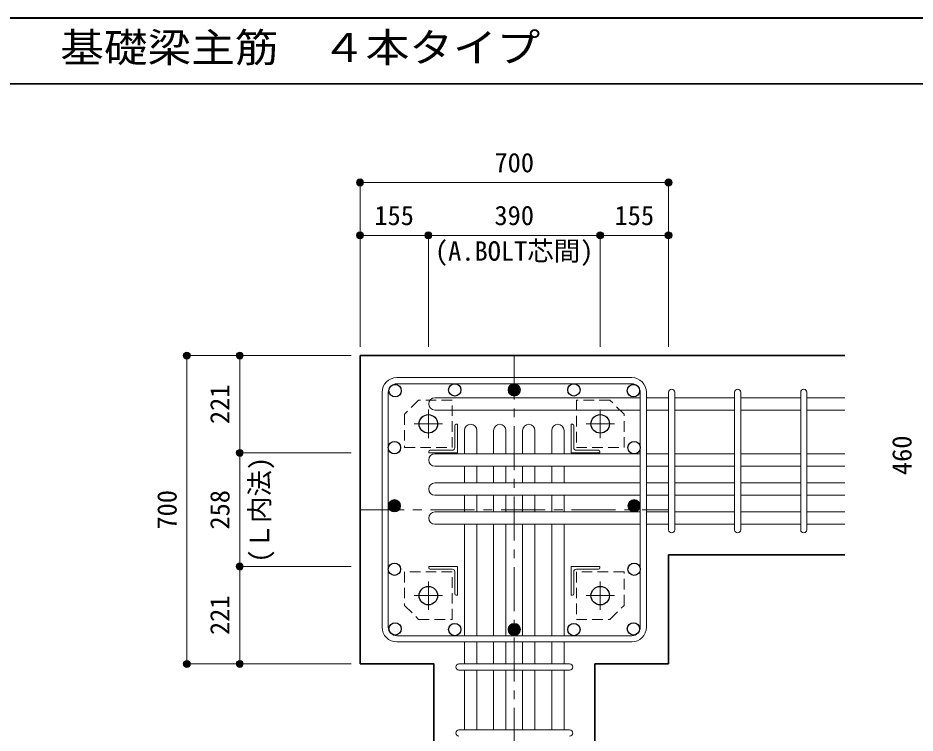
# Model space of a CAD drawing. Units: millimetres at full size, sheet at 1:20; some dimension numbers follow another scale. Extents: x -3982 to 3969, y -2797 to 2801.
# Drawn here: x -648 to 1388, y 1177 to 2801 of the extents above; entities that cross this region are included whole.
import ezdxf
from ezdxf.enums import TextEntityAlignment as Align

# ---------------------------------------------------------------- set-up
doc = ezdxf.new("R2010")
doc.units = ezdxf.units.MM
doc.header["$LTSCALE"] = 20
doc.header["$PDMODE"] = 32
doc.header["$PDSIZE"] = 12
doc.linetypes.add('CHAIN1', pattern=[8, 5, -1, 1, -1])
doc.linetypes.add('DASHED1', pattern=[1.8, 1.2, -0.6])
for name, color, linetype, lineweight in [('6-1_躯体線', 2, 'Continuous', 35), ('6-2_A.Bolt_', 4, 'Continuous', 9), ('6-3_柱型主筋', 4, 'Continuous', 9), ('6-4_フープ', 7, 'Continuous', 18), ('6-5_梁主筋', 7, 'Continuous', 18), ('6-6_S.T.P.', 7, 'Continuous', 18), ('6-7_文字', 7, 'Continuous', 18), ('6-9', 4, 'DASHED1', 9), ('6-D_寸法', 4, 'Continuous', 9), ('F-0_枠', 6, 'Continuous', 40)]:
    doc.layers.add(name, color=color, linetype=linetype, lineweight=lineweight)
doc.styles.add('ＭＳ ゴシック', font='')
doc.styles.get('ＭＳ ゴシック').set_extended_font_data('MS Gothic')

msp = doc.modelspace()

# ---------------------------------------------------------------- linework, layer by layer
at = {"layer": '6-1_躯体線'}
for p, q in [((1228.29, 2034.12), (128.29, 2034.12)), ((128.29, 1334.12), (128.29, 2034.12)), ((1228.29, 1581.62), (828.29, 1581.62)), ((828.29, 1334.12), (828.29, 1581.62)), ((660.79, 934.12), (660.79, 1334.12)), ((828.29, 1334.12), (660.79, 1334.12))]:
    msp.add_line(p, q, dxfattribs=at)
msp.add_lwpolyline([(295.79, 934.12), (295.79, 1334.12), (128.29, 1334.12)], dxfattribs=at)
at = {"layer": '6-2_A.Bolt_', "linetype": 'CHAIN1'}
for p, q in [((283.29, 1846.92), (283.29, 1911.42)), ((673.29, 1846.92), (673.29, 1911.42)), ((315.49, 1879.12), (250.99, 1879.12)), ((641.09, 1879.12), (705.59, 1879.12)), ((283.29, 1521.32), (283.29, 1456.82)), ((673.29, 1521.32), (673.29, 1456.82)), ((315.49, 1489.12), (250.99, 1489.12)), ((641.09, 1489.12), (705.59, 1489.12))]:
    msp.add_line(p, q, dxfattribs=at)
at = {"layer": '6-2_A.Bolt_'}
for p, q in [((343.29, 1875.12), (343.29, 1825.12)), ((349.29, 1878.12), (346.29, 1878.12)), ((349.29, 1878.12), (349.29, 1813.12)), ((607.29, 1878.12), (610.29, 1878.12)), ((607.29, 1878.12), (607.29, 1813.12)), ((613.29, 1875.12), (613.29, 1825.12)), ((284.29, 1813.12), (284.29, 1816.12)), ((284.29, 1813.12), (349.29, 1813.12)), ((287.29, 1819.12), (337.29, 1819.12)), ((672.29, 1813.12), (607.29, 1813.12)), ((669.29, 1819.12), (619.29, 1819.12)), ((672.29, 1813.12), (672.29, 1816.12)), ((284.29, 1555.12), (349.29, 1555.12)), ((284.29, 1555.12), (284.29, 1552.12)), ((287.29, 1549.12), (337.29, 1549.12)), ((349.29, 1490.12), (349.29, 1555.12)), ((672.29, 1555.12), (607.29, 1555.12)), ((607.29, 1490.12), (607.29, 1555.12)), ((669.29, 1549.12), (619.29, 1549.12)), ((672.29, 1555.12), (672.29, 1552.12)), ((343.29, 1493.12), (343.29, 1543.12)), ((613.29, 1493.12), (613.29, 1543.12)), ((349.29, 1490.12), (346.29, 1490.12)), ((607.29, 1490.12), (610.29, 1490.12))]:
    msp.add_line(p, q, dxfattribs=at)
at = {"layer": '6-2_A.Bolt_', "color": 3, "lineweight": 25}
for centre in [(283.29, 1879.12), (673.29, 1879.12), (283.29, 1489.12), (673.29, 1489.12)]:
    msp.add_circle(centre, 21, dxfattribs=at)
at = {"layer": '6-2_A.Bolt_'}
for centre, radius, start, end in [((346.29, 1875.12), 3, 90, 180), ((610.29, 1875.12), 3, 0, 90), ((287.29, 1816.12), 3, 90, 180), ((337.29, 1825.12), 6, 270, 0), ((619.29, 1825.12), 6, 180, 270), ((669.29, 1816.12), 3, 0, 90), ((287.29, 1552.12), 3, 180, 270), ((337.29, 1543.12), 6, 0, 90), ((619.29, 1543.12), 6, 90, 180), ((669.29, 1552.12), 3, 270, 0), ((346.29, 1493.12), 3, 180, 270), ((610.29, 1493.12), 3, 270, 0)]:
    msp.add_arc(centre, radius, start, end, dxfattribs=at)
at = {"layer": '6-3_柱型主筋', "color": 3, "lineweight": 25}
for centre in [(207.9, 1954.51), (343.1, 1956.12), (613.49, 1956.12), (748.68, 1954.51), (206.29, 1825.12), (750.29, 1825.12), (206.29, 1548.93), (750.29, 1548.93), (207.9, 1413.74), (343.1, 1412.12), (613.49, 1412.12), (748.68, 1413.74)]:
    msp.add_circle(centre, 14, dxfattribs=at)
at = {"layer": '6-3_柱型主筋'}
for centre, radius in [((478.29, 1956.12), 14), ((478.29, 1956.12), 12.5), ((478.29, 1956.12), 11), ((478.29, 1956.12), 9.5), ((478.29, 1956.12), 8), ((478.29, 1956.12), 6.5), ((478.29, 1956.12), 5), ((478.29, 1956.12), 3.5), ((478.29, 1956.12), 2), ((478.29, 1956.12), 0.5), ((206.29, 1693.12), 14), ((206.29, 1693.12), 12.5), ((206.29, 1693.12), 11), ((206.29, 1693.12), 9.5), ((206.29, 1693.12), 8), ((206.29, 1693.12), 6.5), ((206.29, 1693.12), 5), ((206.29, 1693.12), 3.5), ((206.29, 1693.12), 2), ((206.29, 1693.12), 0.5), ((750.29, 1693.12), 14), ((750.29, 1693.12), 12.5), ((750.29, 1693.12), 11), ((750.29, 1693.12), 9.5), ((750.29, 1693.12), 8), ((750.29, 1693.12), 6.5), ((750.29, 1693.12), 5), ((750.29, 1693.12), 3.5), ((750.29, 1693.12), 2), ((750.29, 1693.12), 0.5), ((478.29, 1412.12), 14), ((478.29, 1412.12), 12.5), ((478.29, 1412.12), 11), ((478.29, 1412.12), 9.5), ((478.29, 1412.12), 8), ((478.29, 1412.12), 6.5), ((478.29, 1412.12), 5), ((478.29, 1412.12), 3.5), ((478.29, 1412.12), 2), ((478.29, 1412.12), 0.5)]:
    msp.add_circle(centre, radius, dxfattribs=at)
at = {"layer": '6-4_フープ'}
for p, q in [((744.79, 1984.12), (211.79, 1984.12)), ((744.79, 1970.12), (211.79, 1970.12)), ((178.29, 1417.62), (178.29, 1950.62)), ((192.29, 1417.62), (192.29, 1950.62)), ((764.29, 1417.62), (764.29, 1950.62)), ((778.29, 1417.62), (778.29, 1950.62)), ((744.79, 1398.12), (211.79, 1398.12)), ((744.79, 1384.12), (211.79, 1384.12))]:
    msp.add_line(p, q, dxfattribs=at)
for centre, radius, start, end in [((211.79, 1950.62), 33.5, 90, 180), ((744.79, 1950.62), 33.5, 0, 90), ((211.79, 1950.62), 19.5, 90, 180), ((744.79, 1950.62), 19.5, 0, 90), ((211.79, 1417.62), 33.5, 180, 270), ((211.79, 1417.62), 19.5, 180, 270), ((744.79, 1417.62), 19.5, 270, 0), ((744.79, 1417.62), 33.5, 270, 0)]:
    msp.add_arc(centre, radius, start, end, dxfattribs=at)
at = {"layer": '6-5_梁主筋'}
for p, q in [((298.29, 1938.49), (764.29, 1938.49)), ((828.29, 1938.49), (778.29, 1938.49)), ((978.29, 1938.49), (842.29, 1938.49)), ((1128.29, 1938.49), (992.29, 1938.49)), ((1228.29, 1938.49), (1142.29, 1938.49)), ((298.29, 1910.49), (764.29, 1910.49)), ((828.29, 1910.49), (778.29, 1910.49)), ((978.29, 1910.49), (842.29, 1910.49)), ((1128.29, 1910.49), (992.29, 1910.49)), ((1228.29, 1910.49), (1142.29, 1910.49)), ((365.29, 1864.12), (365.29, 1811.12)), ((393.29, 1864.12), (393.29, 1811.12)), ((431.29, 1864.12), (431.29, 1811.12)), ((459.29, 1864.12), (459.29, 1811.12)), ((497.29, 1864.12), (497.29, 1811.12)), ((525.29, 1864.12), (525.29, 1811.12)), ((563.29, 1864.12), (563.29, 1811.12)), ((591.29, 1864.12), (591.29, 1811.12)), ((298.29, 1811.12), (764.29, 1811.12)), ((828.29, 1811.12), (778.29, 1811.12)), ((978.29, 1811.12), (842.29, 1811.12)), ((1128.29, 1811.12), (992.29, 1811.12)), ((1228.29, 1811.12), (1142.29, 1811.12)), ((298.29, 1783.12), (764.29, 1783.12)), ((365.29, 1783.12), (365.29, 1745.12)), ((393.29, 1783.12), (393.29, 1745.12)), ((431.29, 1783.12), (431.29, 1745.12)), ((459.29, 1783.12), (459.29, 1745.12)), ((497.29, 1783.12), (497.29, 1745.12)), ((525.29, 1783.12), (525.29, 1745.12)), ((563.29, 1783.12), (563.29, 1745.12)), ((591.29, 1783.12), (591.29, 1745.12)), ((828.29, 1783.12), (778.29, 1783.12)), ((978.29, 1783.12), (842.29, 1783.12)), ((1128.29, 1783.12), (992.29, 1783.12)), ((1228.29, 1783.12), (1142.29, 1783.12)), ((298.29, 1745.12), (764.29, 1745.12)), ((828.29, 1745.12), (778.29, 1745.12)), ((978.29, 1745.12), (842.29, 1745.12)), ((1128.29, 1745.12), (992.29, 1745.12)), ((1228.29, 1745.12), (1142.29, 1745.12)), ((298.29, 1717.12), (764.29, 1717.12)), ((365.29, 1717.12), (365.29, 1679.12)), ((393.29, 1717.12), (393.29, 1679.12)), ((431.29, 1717.12), (431.29, 1679.12)), ((459.29, 1717.12), (459.29, 1679.12)), ((497.29, 1717.12), (497.29, 1679.12)), ((525.29, 1717.12), (525.29, 1679.12)), ((563.29, 1717.12), (563.29, 1679.12)), ((591.29, 1717.12), (591.29, 1679.12)), ((828.29, 1717.12), (778.29, 1717.12)), ((978.29, 1717.12), (842.29, 1717.12)), ((1128.29, 1717.12), (992.29, 1717.12)), ((1228.29, 1717.12), (1142.29, 1717.12)), ((298.29, 1679.12), (764.29, 1679.12)), ((828.29, 1679.12), (778.29, 1679.12)), ((978.29, 1679.12), (842.29, 1679.12)), ((1128.29, 1679.12), (992.29, 1679.12)), ((1228.29, 1679.12), (1142.29, 1679.12)), ((764.29, 1651.12), (298.29, 1651.12)), ((365.29, 1651.12), (365.29, 1398.12)), ((393.29, 1651.12), (393.29, 1398.12)), ((431.29, 1651.12), (431.29, 1398.12)), ((459.29, 1651.12), (459.29, 1398.12)), ((497.29, 1651.12), (497.29, 1398.12)), ((525.29, 1651.12), (525.29, 1398.12)), ((563.29, 1651.12), (563.29, 1398.12)), ((591.29, 1651.12), (591.29, 1398.12)), ((828.29, 1651.12), (778.29, 1651.12)), ((978.29, 1651.12), (842.29, 1651.12)), ((1128.29, 1651.12), (992.29, 1651.12)), ((1228.29, 1651.12), (1142.29, 1651.12)), ((365.29, 1384.12), (365.29, 1334.12)), ((393.29, 1384.12), (393.29, 1334.12)), ((431.29, 1384.12), (431.29, 1334.12)), ((459.29, 1384.12), (459.29, 1334.12)), ((497.29, 1384.12), (497.29, 1334.12)), ((525.29, 1384.12), (525.29, 1334.12)), ((563.29, 1384.12), (563.29, 1334.12)), ((591.29, 1384.12), (591.29, 1334.12)), ((365.29, 1320.12), (365.29, 1184.12)), ((393.29, 1320.12), (393.29, 1184.12)), ((431.29, 1320.12), (431.29, 1184.12)), ((459.29, 1320.12), (459.29, 1184.12)), ((497.29, 1320.12), (497.29, 1184.12)), ((525.29, 1320.12), (525.29, 1184.12)), ((563.29, 1320.12), (563.29, 1184.12)), ((591.29, 1320.12), (591.29, 1184.12))]:
    msp.add_line(p, q, dxfattribs=at)
for centre, start, end in [((298.29, 1924.49), 90, 180), ((298.29, 1924.49), 180, 270), ((379.29, 1864.12), 90, 180), ((379.29, 1864.12), 0, 90), ((445.29, 1864.12), 90, 180), ((445.29, 1864.12), 0, 90), ((511.29, 1864.12), 90, 180), ((511.29, 1864.12), 0, 90), ((577.29, 1864.12), 90, 180), ((577.29, 1864.12), 0, 90), ((298.29, 1797.12), 90, 180), ((298.29, 1797.12), 180, 270), ((298.29, 1731.12), 90, 180), ((298.29, 1731.12), 180, 270), ((298.29, 1665.12), 90, 180), ((298.29, 1665.12), 180, 270)]:
    msp.add_arc(centre, 14, start, end, dxfattribs=at)
at = {"layer": '6-6_S.T.P.'}
for p, q in [((828.29, 1638.62), (828.29, 1950.6)), ((828.29, 1638.62), (828.29, 1950.6)), ((828.29, 1638.62), (828.29, 1950.6)), ((828.29, 1638.62), (828.29, 1950.6)), ((842.29, 1638.62), (842.29, 1950.6)), ((842.29, 1638.62), (842.29, 1950.6)), ((842.29, 1638.62), (842.29, 1950.6)), ((842.29, 1638.62), (842.29, 1950.6)), ((978.29, 1638.62), (978.29, 1950.6)), ((992.29, 1638.62), (992.29, 1950.6)), ((1128.29, 1638.62), (1128.29, 1950.6)), ((1142.29, 1638.62), (1142.29, 1950.6)), ((352.79, 1334.12), (603.79, 1334.12)), ((352.79, 1320.12), (603.79, 1320.12)), ((352.79, 1184.12), (603.79, 1184.12))]:
    msp.add_line(p, q, dxfattribs=at)
for centre, start, end in [((835.29, 1950.99), 0, 180), ((835.29, 1950.99), 0, 180), ((835.29, 1950.99), 0, 180), ((835.29, 1950.99), 0, 180), ((985.29, 1950.99), 0, 180), ((1135.29, 1950.99), 0, 180), ((835.29, 1638.62), 180, 0), ((835.29, 1638.62), 180, 0), ((835.29, 1638.62), 180, 0), ((835.29, 1638.62), 180, 0), ((985.29, 1638.62), 180, 0), ((1135.29, 1638.62), 180, 0), ((352.79, 1327.12), 90, 270), ((352.79, 1327.12), 90, 270), ((352.79, 1327.12), 90, 270), ((352.79, 1327.12), 90, 270), ((603.79, 1327.12), 270, 90), ((603.79, 1327.12), 270, 90), ((603.79, 1327.12), 270, 90), ((603.79, 1327.12), 270, 90), ((352.79, 1177.12), 90, 270), ((603.79, 1177.12), 270, 90)]:
    msp.add_arc(centre, 7, start, end, dxfattribs=at)
at = {"layer": '6-9'}
for points in [[(229.29, 1825.12), (337.29, 1825.12), (337.29, 1933.12), (261.29, 1933.12), (229.29, 1901.12)], [(695.29, 1933.12), (619.29, 1933.12), (619.29, 1825.12), (727.29, 1825.12), (727.29, 1901.12)], [(337.29, 1435.12), (337.29, 1543.12), (229.29, 1543.12), (229.29, 1467.12), (261.29, 1435.12)], [(727.29, 1543.12), (619.29, 1543.12), (619.29, 1435.12), (695.29, 1435.12), (727.29, 1467.12)]]:
    msp.add_lwpolyline(points, close=True, dxfattribs=at)
at = {"layer": '6-D_寸法'}
for p, q in [((128.29, 2427.15), (828.29, 2427.15)), ((828.29, 2427.15), (828.29, 2307.15)), ((283.29, 2307.15), (283.29, 2054.12)), ((673.29, 2307.15), (673.29, 2054.12)), ((673.29, 2307.15), (828.29, 2307.15)), ((828.29, 2307.15), (828.29, 2054.12)), ((-264.74, 2034.12), (-144.74, 2034.12)), ((-264.74, 2034.12), (-264.74, 1334.12)), ((-144.74, 2034.12), (108.29, 2034.12)), ((-144.74, 2034.12), (-144.74, 1813.12)), ((-144.74, 1813.12), (108.29, 1813.12)), ((-144.74, 1813.12), (-144.74, 1555.12)), ((-144.74, 1555.12), (108.29, 1555.12)), ((-144.74, 1555.12), (-144.74, 1334.12))]:
    msp.add_line(p, q, dxfattribs=at)
at = {"layer": '6-D_寸法', "linetype": 'CHAIN1'}
for p, q in [((478.29, 2034.12), (478.29, 934.12)), ((128.29, 1684.12), (828.29, 1684.12))]:
    msp.add_line(p, q, dxfattribs=at)
at = {"layer": '6-D_寸法'}
for points in [[(128.29, 2427.15), (128.29, 2307.15), (128.29, 2054.12)], [(128.29, 2307.15), (283.29, 2307.15), (673.29, 2307.15)], [(-264.74, 1334.12), (-144.74, 1334.12), (108.29, 1334.12)]]:
    msp.add_lwpolyline(points, dxfattribs=at)
for centre, radius in [((128.29, 2427.15), 8), ((128.29, 2427.15), 7.2), ((128.29, 2427.15), 6.4), ((128.29, 2427.15), 5.6), ((128.29, 2427.15), 4.8), ((128.29, 2427.15), 4), ((128.29, 2427.15), 3.2), ((128.29, 2427.15), 2.4), ((128.29, 2427.15), 1.6), ((128.29, 2427.15), 0.8), ((828.29, 2427.15), 8), ((828.29, 2427.15), 7.2), ((828.29, 2427.15), 6.4), ((828.29, 2427.15), 5.6), ((828.29, 2427.15), 4.8), ((828.29, 2427.15), 4), ((828.29, 2427.15), 3.2), ((828.29, 2427.15), 2.4), ((828.29, 2427.15), 1.6), ((828.29, 2427.15), 0.8), ((128.29, 2307.15), 8), ((128.29, 2307.15), 7.2), ((128.29, 2307.15), 6.4), ((128.29, 2307.15), 5.6), ((128.29, 2307.15), 4.8), ((128.29, 2307.15), 4), ((128.29, 2307.15), 3.2), ((128.29, 2307.15), 2.4), ((128.29, 2307.15), 1.6), ((128.29, 2307.15), 0.8), ((283.29, 2307.15), 8), ((283.29, 2307.15), 7.2), ((283.29, 2307.15), 6.4), ((283.29, 2307.15), 5.6), ((283.29, 2307.15), 4.8), ((283.29, 2307.15), 4), ((283.29, 2307.15), 3.2), ((283.29, 2307.15), 2.4), ((283.29, 2307.15), 1.6), ((283.29, 2307.15), 0.8), ((673.29, 2307.15), 8), ((673.29, 2307.15), 7.2), ((673.29, 2307.15), 6.4), ((673.29, 2307.15), 5.6), ((673.29, 2307.15), 4.8), ((673.29, 2307.15), 4), ((673.29, 2307.15), 3.2), ((673.29, 2307.15), 2.4), ((673.29, 2307.15), 1.6), ((673.29, 2307.15), 0.8), ((828.29, 2307.15), 8), ((828.29, 2307.15), 7.2), ((828.29, 2307.15), 6.4), ((828.29, 2307.15), 5.6), ((828.29, 2307.15), 4.8), ((828.29, 2307.15), 4), ((828.29, 2307.15), 3.2), ((828.29, 2307.15), 2.4), ((828.29, 2307.15), 1.6), ((828.29, 2307.15), 0.8), ((-264.74, 2034.12), 8), ((-264.74, 2034.12), 7.2), ((-264.74, 2034.12), 6.4), ((-264.74, 2034.12), 5.6), ((-264.74, 2034.12), 4.8), ((-264.74, 2034.12), 4), ((-264.74, 2034.12), 3.2), ((-264.74, 2034.12), 2.4), ((-264.74, 2034.12), 1.6), ((-144.74, 2034.12), 8), ((-144.74, 2034.12), 7.2), ((-144.74, 2034.12), 6.4), ((-144.74, 2034.12), 5.6), ((-144.74, 2034.12), 4.8), ((-144.74, 2034.12), 4), ((-144.74, 2034.12), 3.2), ((-144.74, 2034.12), 2.4), ((-144.74, 2034.12), 1.6), ((-264.74, 2034.12), 0.8), ((-144.74, 2034.12), 0.8), ((-144.74, 1813.12), 8), ((-144.74, 1813.12), 7.2), ((-144.74, 1813.12), 6.4), ((-144.74, 1813.12), 5.6), ((-144.74, 1813.12), 4.8), ((-144.74, 1813.12), 4), ((-144.74, 1813.12), 3.2), ((-144.74, 1813.12), 2.4), ((-144.74, 1813.12), 1.6), ((-144.74, 1813.12), 0.8), ((-144.74, 1555.12), 8), ((-144.74, 1555.12), 7.2), ((-144.74, 1555.12), 6.4), ((-144.74, 1555.12), 5.6), ((-144.74, 1555.12), 4.8), ((-144.74, 1555.12), 4), ((-144.74, 1555.12), 3.2), ((-144.74, 1555.12), 2.4), ((-144.74, 1555.12), 1.6), ((-144.74, 1555.12), 0.8), ((-264.74, 1334.12), 8), ((-264.74, 1334.12), 7.2), ((-264.74, 1334.12), 6.4), ((-264.74, 1334.12), 5.6), ((-264.74, 1334.12), 4.8), ((-264.74, 1334.12), 4), ((-264.74, 1334.12), 3.2), ((-264.74, 1334.12), 2.4), ((-264.74, 1334.12), 1.6), ((-264.74, 1334.12), 0.8), ((-144.74, 1334.12), 8), ((-144.74, 1334.12), 7.2), ((-144.74, 1334.12), 6.4), ((-144.74, 1334.12), 5.6), ((-144.74, 1334.12), 4.8), ((-144.74, 1334.12), 4), ((-144.74, 1334.12), 3.2), ((-144.74, 1334.12), 2.4), ((-144.74, 1334.12), 1.6), ((-144.74, 1334.12), 0.8)]:
    msp.add_circle(centre, radius, dxfattribs=at)
at = {"layer": '6-D_寸法', "color": 7}
for p in [(128.29, 2427.15), (828.29, 2427.15), (128.29, 2307.15), (283.29, 2307.15), (673.29, 2307.15), (828.29, 2307.15), (-264.74, 2034.12), (-144.74, 2034.12), (-144.74, 1813.12), (-144.74, 1555.12), (-264.74, 1334.12), (-144.74, 1334.12)]:
    msp.add_point(p, dxfattribs=at)
at = {"layer": 'F-0_枠'}
msp.add_line((-3981.92, 2800.77), (3969.4, 2800.77), dxfattribs=at)
at = {"layer": 'F-0_枠', "color": 2, "lineweight": 35}
msp.add_line((-3981.92, 2650.77), (2482.4, 2650.77), dxfattribs=at)

# ---------------------------------------------------------------- texts
at = {"layer": '6-7_文字', "color": 2, "style": 'ＭＳ ゴシック', "width": 1.1}
msp.add_text('\u3000\u3000基礎梁主筋\u3000４本タイプ', height=65.98, dxfattribs=at).set_placement((-749.76, 2680.77), align=Align.BOTTOM_LEFT)
at = {"layer": '6-D_寸法', "style": 'ＭＳ ゴシック'}
for s, p in [('700', (433.29, 2437.15)), ('155', (160.79, 2317.15)), ('390', (433.29, 2317.15)), ('155', (705.79, 2317.15)), ('(A.BOLT芯間)', (298.29, 2236.42))]:
    msp.add_text(s, height=43.99, dxfattribs=at).set_placement(p, align=Align.BOTTOM_LEFT)
for s, p in [('221', (-154.74, 1878.62)), ('460', (1392.96, 1762.87)), ('(Ｌ内法)', (-64.52, 1564.12)), ('700', (-274.74, 1639.12)), ('258', (-154.74, 1639.12)), ('221', (-154.74, 1399.62))]:
    msp.add_text(s, height=43.99, rotation=90, dxfattribs=at).set_placement(p, align=Align.BOTTOM_LEFT)

doc.saveas('drawing.dxf')
